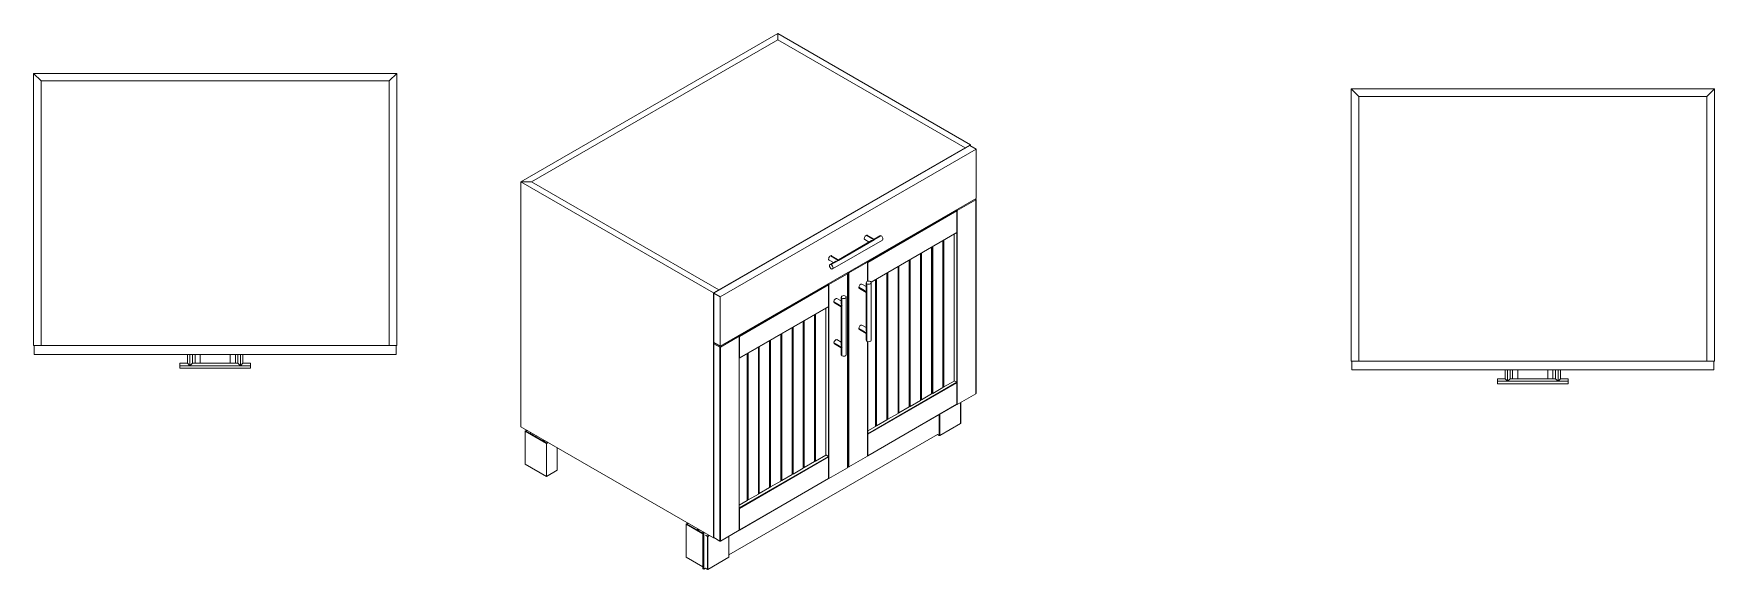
# Model space of a CAD drawing. Header units: millimetres. Extents: x 198 to 695, y 325 to 684.
# Drawn here: x 197.6 to 364.2, y 499.9 to 553.1 of the extents above; entities that cross this region are included whole.
import ezdxf

# ---------------------------------------------------------------- set-up
doc = ezdxf.new("R2010")
doc.units = ezdxf.units.MM
doc.layers.add('Standard', color=11, linetype='Continuous')

msp = doc.modelspace()

# ---------------------------------------------------------------- linework, layer by layer
at = {"layer": 'Standard', "linetype": 'Continuous', "lineweight": 0, "extrusion": (-5.55112e-17, 0.816497, 0.57735)}
for p, q in [((245.88, 538.38), (271.33, 553.08)), ((271.33, 553.08), (290.43, 542.06)), ((271.33, 552.47), (271.33, 553.08)), ((246.94, 538.38), (271.33, 552.47)), ((271.33, 552.47), (246.94, 538.38)), ((271.33, 552.47), (289.9, 541.75)), ((289.9, 541.75), (271.33, 552.47)), ((265.01, 527.34), (290.38, 541.98)), ((265.5, 527.67), (289.9, 541.75)), ((291, 541.62), (265.63, 526.98)), ((290.43, 542.06), (289.9, 541.75)), ((289.9, 541.75), (289.9, 541.7)), ((289.9, 541.75), (289.9, 541.7)), ((290.38, 541.98), (291, 541.62)), ((290.43, 541.96), (290.43, 542.06)), ((291, 536.73), (291, 541.62)), ((245.88, 538.38), (245.88, 514.09)), ((246.94, 538.38), (245.88, 538.38)), ((264.97, 527.36), (245.88, 538.38)), ((265.5, 527.67), (246.94, 538.38)), ((246.94, 538.38), (265.5, 527.67)), ((265.63, 522.08), (291, 536.73)), ((289.13, 535.54), (290.98, 536.61)), ((290.98, 536.64), (290.91, 536.67)), ((290.98, 517.37), (290.98, 536.61)), ((290.99, 536.62), (290.99, 517.39)), ((280.24, 530.44), (289.08, 535.54)), ((289.1, 535.5), (280.26, 530.39)), ((289.01, 535.58), (289.08, 535.54)), ((289.01, 535.58), (289.08, 535.54)), ((289.08, 535.54), (289.08, 535.54)), ((289.1, 535.5), (289.1, 533.36)), ((289.13, 516.3), (289.13, 535.54)), ((280.88, 532.62), (280.09, 533.08)), ((280.21, 533.09), (280.88, 532.7)), ((289.1, 533.36), (280.58, 528.44)), ((289.09, 533.35), (280.58, 528.43)), ((288.81, 518.62), (288.81, 533.18)), ((288.82, 518.64), (288.82, 533.19)), ((289.08, 518.5), (289.08, 533.34)), ((281.71, 532.61), (276.76, 529.75)), ((277.35, 530.58), (280.88, 532.62)), ((280.63, 532.56), (277.35, 530.66)), ((279.96, 532.66), (280.38, 532.41)), ((281.46, 533.04), (280.88, 532.7)), ((280.88, 532.62), (281.59, 533.03)), ((280.88, 532.62), (280.88, 532.7)), ((286.59, 517.34), (286.59, 531.9)), ((286.6, 517.35), (286.6, 531.91)), ((286.64, 517.39), (286.64, 531.93)), ((286.69, 531.96), (286.69, 517.39)), ((287.7, 517.98), (287.7, 532.54)), ((287.71, 517.99), (287.71, 532.55)), ((287.75, 518.04), (287.75, 532.57)), ((287.8, 532.6), (287.8, 518.04)), ((276.42, 530.62), (276.85, 530.37)), ((277.1, 530.52), (276.51, 530.18)), ((277.35, 530.58), (276.55, 531.04)), ((276.64, 530.17), (277.35, 530.58)), ((276.67, 531.05), (277.35, 530.66)), ((277.35, 530.58), (277.35, 530.66)), ((278.39, 529.34), (280.24, 530.41)), ((280.24, 530.44), (280.17, 530.47)), ((280.24, 530.44), (280.17, 530.47)), ((280.24, 530.41), (280.24, 528.51)), ((280.25, 530.42), (280.25, 528.51)), ((280.26, 528.52), (280.26, 530.39)), ((283.26, 515.41), (283.26, 529.98)), ((283.27, 515.43), (283.27, 529.98)), ((283.31, 515.47), (283.31, 530.01)), ((283.35, 530.03), (283.35, 515.47)), ((284.37, 516.06), (284.37, 530.62)), ((284.38, 516.07), (284.38, 530.62)), ((284.42, 516.11), (284.42, 530.65)), ((284.46, 530.67), (284.46, 516.11)), ((285.48, 516.7), (285.48, 531.26)), ((285.49, 516.71), (285.49, 531.26)), ((285.53, 516.75), (285.53, 531.29)), ((285.57, 531.31), (285.57, 516.75)), ((267.51, 523.09), (276.35, 528.19)), ((276.37, 528.15), (267.53, 523.05)), ((276.28, 528.23), (276.35, 528.19)), ((276.28, 528.23), (276.35, 528.19)), ((276.35, 528.19), (276.35, 528.19)), ((276.37, 528.15), (276.37, 526.01)), ((276.4, 528.19), (278.25, 529.26)), ((276.4, 508.95), (276.4, 528.19)), ((278.25, 529.29), (278.18, 529.33)), ((278.25, 510.02), (278.25, 529.26)), ((278.26, 529.28), (278.26, 510.04)), ((278.27, 529.38), (278.34, 529.34)), ((278.34, 510.1), (278.34, 529.34)), ((278.39, 529.34), (278.39, 510.1)), ((279.68, 528.24), (280.1, 528)), ((280.1, 528.38), (280.1, 527.71)), ((280.17, 527.46), (280.17, 528.28)), ((280.6, 528.38), (280.6, 522.67)), ((281.04, 514.14), (281.04, 528.7)), ((281.04, 514.13), (281.04, 528.69)), ((281.09, 514.19), (281.09, 528.72)), ((281.13, 528.75), (281.13, 514.19)), ((282.15, 514.77), (282.15, 529.33)), ((282.16, 514.79), (282.16, 529.34)), ((282.2, 514.83), (282.2, 529.36)), ((282.24, 529.39), (282.24, 514.83)), ((265.5, 527.67), (264.97, 527.36)), ((264.97, 527.36), (264.97, 503.07)), ((265.01, 527.34), (265.63, 526.98)), ((265.01, 522.44), (265.01, 527.34)), ((265.5, 527.62), (265.5, 527.67)), ((265.5, 527.62), (265.5, 527.67)), ((265.63, 526.98), (265.63, 522.08)), ((277.7, 526.03), (276.9, 526.49)), ((277.2, 526.81), (277.63, 526.57)), ((277.63, 526.95), (277.63, 526.28)), ((277.7, 526.03), (277.7, 526.85)), ((278.13, 526.95), (278.13, 521.24)), ((280.17, 527.46), (279.38, 527.92)), ((279.43, 527.81), (280.1, 527.42)), ((280.1, 527.42), (280.17, 527.46)), ((280.1, 527.42), (280.1, 523.63)), ((280.17, 523.38), (280.17, 527.46)), ((276.37, 526.01), (267.53, 520.91)), ((276.37, 526), (267.53, 520.89)), ((274.97, 510.63), (274.97, 525.19)), ((274.98, 510.65), (274.98, 525.2)), ((275.02, 510.69), (275.02, 525.22)), ((275.07, 525.25), (275.07, 510.69)), ((276.09, 511.27), (276.09, 525.84)), ((276.09, 511.29), (276.09, 525.84)), ((276.35, 511.15), (276.35, 525.99)), ((276.95, 526.38), (277.63, 525.99)), ((277.63, 525.99), (277.7, 526.03)), ((277.63, 525.99), (277.63, 522.2)), ((277.7, 521.95), (277.7, 526.03)), ((267.51, 523.09), (267.45, 523.13)), ((267.51, 523.09), (267.45, 523.13)), ((267.52, 523.07), (267.52, 503.84)), ((271.64, 508.71), (271.64, 523.27)), ((271.65, 508.72), (271.65, 523.27)), ((271.69, 508.76), (271.69, 523.3)), ((271.74, 523.32), (271.74, 508.76)), ((272.75, 509.35), (272.75, 523.91)), ((272.76, 509.36), (272.76, 523.92)), ((272.8, 509.4), (272.8, 523.94)), ((272.85, 523.97), (272.85, 509.4)), ((273.86, 509.99), (273.86, 524.55)), ((273.87, 510), (273.87, 524.56)), ((273.91, 510.05), (273.91, 524.58)), ((273.96, 524.61), (273.96, 510.05)), ((280.17, 523.38), (279.38, 523.84)), ((279.43, 523.73), (280.1, 523.34)), ((279.68, 524.16), (280.1, 523.92)), ((280.1, 523.34), (280.17, 523.38)), ((280.1, 523.34), (280.1, 522.67)), ((280.17, 522.56), (280.17, 523.38)), ((265.01, 522.44), (265.63, 522.08)), ((265.1, 522.39), (265.01, 522.33)), ((265.01, 522.33), (265.01, 503.1)), ((265.01, 522.33), (265.61, 521.99)), ((265.61, 502.75), (265.61, 521.99)), ((265.66, 521.99), (267.51, 523.06)), ((265.66, 521.99), (265.66, 502.75)), ((267.51, 523.06), (267.51, 503.82)), ((267.53, 520.91), (267.53, 523.05)), ((269.42, 507.42), (269.42, 521.99)), ((269.43, 507.44), (269.43, 521.99)), ((269.47, 507.48), (269.47, 522.02)), ((269.51, 522.04), (269.51, 507.48)), ((270.53, 508.07), (270.53, 522.63)), ((270.54, 508.08), (270.54, 522.63)), ((270.58, 508.12), (270.58, 522.66)), ((270.62, 522.68), (270.62, 508.12)), ((277.7, 521.95), (276.9, 522.41)), ((276.95, 522.3), (277.63, 521.91)), ((277.2, 522.73), (277.63, 522.49)), ((277.63, 521.91), (277.7, 521.95)), ((277.63, 521.91), (277.63, 521.24)), ((277.7, 521.14), (277.7, 521.95)), ((280.24, 522.54), (280.24, 511.17)), ((280.25, 522.54), (280.25, 511.18)), ((268.31, 506.78), (268.31, 521.34)), ((268.32, 506.8), (268.32, 521.35)), ((268.36, 506.84), (268.36, 521.37)), ((268.4, 521.4), (268.4, 506.84)), ((280.25, 513.4), (289.08, 518.5)), ((289.1, 518.45), (280.26, 513.35)), ((288.81, 518.62), (287.8, 518.04)), ((288.82, 518.64), (289.08, 518.5)), ((289.1, 518.45), (289.1, 516.32)), ((285.48, 516.7), (284.46, 516.11)), ((285.53, 516.75), (285.49, 516.78)), ((286.59, 517.34), (285.57, 516.75)), ((286.64, 517.39), (286.6, 517.42)), ((287.7, 517.98), (286.69, 517.39)), ((287.75, 518.04), (287.71, 518.06)), ((290.98, 517.37), (289.13, 516.3)), ((289.46, 516.5), (289.46, 514.41)), ((289.47, 516.5), (289.47, 514.43)), ((289.09, 516.3), (280.25, 511.2)), ((289.1, 516.32), (280.26, 511.21)), ((282.15, 514.77), (281.13, 514.19)), ((282.2, 514.83), (282.16, 514.85)), ((283.26, 515.41), (282.24, 514.83)), ((283.31, 515.47), (283.27, 515.49)), ((284.37, 516.06), (283.35, 515.47)), ((284.42, 516.11), (284.38, 516.13)), ((287.34, 515.29), (287.34, 513.22)), ((287.4, 515.32), (287.4, 513.22)), ((264.97, 503.07), (245.88, 514.09)), ((246.3, 513.65), (246.3, 510.39)), ((246.46, 513.76), (246.31, 513.67)), ((246.31, 513.64), (246.31, 510.37)), ((246.31, 513.64), (248.41, 512.43)), ((246.4, 513.64), (246.53, 513.72)), ((248.41, 512.48), (246.4, 513.64)), ((246.83, 513.55), (246.83, 513.39)), ((247.05, 513.41), (247.05, 513.26)), ((287.16, 513.33), (266.49, 501.4)), ((281.04, 514.13), (280.25, 513.68)), ((280.26, 511.21), (280.26, 513.35)), ((281.09, 514.19), (281.04, 514.21)), ((287.34, 513.22), (287.16, 513.33)), ((289.46, 514.41), (287.4, 513.22)), ((248.54, 512.56), (248.41, 512.48)), ((248.41, 512.43), (248.58, 512.53)), ((248.41, 509.16), (248.41, 512.43)), ((249.47, 512.02), (249.47, 509.78)), ((248.41, 509.16), (246.31, 510.37)), ((249.47, 509.78), (248.41, 509.16)), ((267.52, 506.05), (276.35, 511.15)), ((276.37, 511.1), (267.53, 506)), ((273.86, 509.99), (272.85, 509.4)), ((273.91, 510.05), (273.87, 510.07)), ((274.97, 510.63), (273.96, 510.05)), ((275.02, 510.69), (274.98, 510.71)), ((276.09, 511.27), (275.07, 510.69)), ((276.09, 511.29), (276.35, 511.15)), ((276.37, 511.1), (276.37, 508.97)), ((278.25, 510.02), (276.4, 508.95)), ((278.34, 510.1), (278.26, 510.15)), ((280.24, 511.17), (278.39, 510.1)), ((276.37, 508.97), (267.53, 503.87)), ((276.37, 508.95), (267.53, 503.85)), ((270.58, 508.12), (270.54, 508.14)), ((271.64, 508.71), (270.62, 508.12)), ((271.69, 508.76), (271.65, 508.79)), ((272.75, 509.35), (271.74, 508.76)), ((272.8, 509.4), (272.76, 509.43)), ((268.31, 506.78), (267.52, 506.33)), ((268.36, 506.84), (268.32, 506.86)), ((269.42, 507.42), (268.4, 506.84)), ((269.47, 507.48), (269.43, 507.5)), ((270.53, 508.07), (269.51, 507.48)), ((267.53, 503.87), (267.53, 506)), ((262.44, 504.53), (262.27, 504.43)), ((262.27, 504.43), (262.27, 501.16)), ((262.27, 504.43), (263.91, 503.48)), ((262.35, 504.43), (262.49, 504.5)), ((263.91, 503.53), (262.35, 504.43)), ((263.37, 503.84), (263.37, 503.99)), ((263.91, 503.68), (264, 503.63)), ((263.91, 500.01), (263.91, 503.68)), ((264, 499.96), (264, 503.63)), ((264.18, 503.33), (264.36, 503.22)), ((264.36, 503.27), (264.22, 503.35)), ((264.49, 503.35), (264.36, 503.27)), ((264.36, 499.95), (264.36, 503.22)), ((264.41, 503.22), (264.56, 503.31)), ((264.41, 499.95), (264.41, 503.22)), ((264.97, 503.07), (265.01, 503.1)), ((265.61, 502.75), (265.01, 503.1)), ((267.51, 503.82), (265.66, 502.75)), ((266.48, 501.15), (266.48, 503.23)), ((266.49, 501.16), (266.49, 503.24)), ((263.91, 500.21), (262.27, 501.16)), ((264, 499.96), (263.91, 500.01)), ((264.18, 500.06), (264, 499.96)), ((264.36, 499.95), (264.18, 500.06)), ((266.48, 501.15), (264.41, 499.95))]:
    msp.add_line(p, q, dxfattribs=at)
at = {"layer": 'Standard', "linetype": 'Continuous', "lineweight": 0}
for p, q in [((197.58, 549.14), (233.58, 549.14)), ((198.33, 548.39), (197.58, 549.14)), ((197.58, 522.14), (197.58, 549.14)), ((198.33, 548.39), (232.83, 548.39)), ((198.33, 522.14), (198.33, 548.39)), ((198.33, 548.39), (198.33, 522.14)), ((232.83, 548.39), (198.33, 548.39)), ((232.83, 548.39), (233.58, 549.14)), ((232.83, 548.39), (232.83, 522.14)), ((232.83, 522.14), (232.83, 548.39)), ((233.58, 549.14), (233.58, 522.14)), ((328.17, 547.6), (364.17, 547.6)), ((328.92, 546.85), (328.17, 547.6)), ((328.17, 520.6), (328.17, 547.6)), ((328.92, 546.85), (363.42, 546.85)), ((328.92, 520.6), (328.92, 546.85)), ((328.92, 546.85), (328.92, 520.6)), ((363.42, 546.85), (328.92, 546.85)), ((363.42, 546.85), (364.17, 547.6)), ((363.42, 546.85), (363.42, 520.6)), ((363.42, 520.6), (363.42, 546.85)), ((364.17, 547.6), (364.17, 520.6)), ((198.33, 522.14), (197.58, 522.14)), ((197.65, 522.14), (197.65, 521.27)), ((198.33, 522.14), (232.83, 522.14)), ((233.58, 522.14), (232.83, 522.14)), ((233.52, 522.14), (233.52, 521.27)), ((233.52, 521.27), (197.65, 521.27)), ((212.08, 520.39), (212.08, 520.14)), ((212.83, 520.39), (212.08, 520.39)), ((212.08, 520.14), (212.08, 519.89)), ((212.08, 520.14), (213.08, 520.14)), ((219.08, 519.89), (212.08, 519.89)), ((212.83, 521.27), (212.83, 520.39)), ((212.83, 520.39), (213.08, 520.14)), ((213.08, 520.14), (213.08, 521.27)), ((213.08, 520.14), (213.33, 520.39)), ((213.08, 520.14), (218.08, 520.14)), ((213.33, 521.27), (213.33, 520.39)), ((217.83, 520.39), (213.33, 520.39)), ((213.58, 520.39), (213.58, 521.27)), ((214.08, 521.27), (214.08, 520.39)), ((217.08, 520.39), (217.08, 521.27)), ((217.58, 521.27), (217.58, 520.39)), ((217.83, 521.27), (217.83, 520.39)), ((217.83, 520.39), (218.08, 520.14)), ((218.08, 520.14), (218.08, 521.27)), ((218.08, 520.14), (218.33, 520.39)), ((218.08, 520.14), (219.08, 520.14)), ((218.33, 521.27), (218.33, 520.39)), ((219.08, 520.39), (218.33, 520.39)), ((219.08, 520.14), (219.08, 520.39)), ((219.08, 519.89), (219.08, 520.14)), ((328.92, 520.6), (328.17, 520.6)), ((328.23, 520.6), (328.23, 519.72)), ((328.92, 520.6), (363.42, 520.6)), ((364.17, 520.6), (363.42, 520.6)), ((364.1, 520.6), (364.1, 519.72)), ((364.1, 519.72), (328.23, 519.72)), ((342.67, 518.85), (342.67, 518.6)), ((343.42, 518.85), (342.67, 518.85)), ((342.67, 518.6), (342.67, 518.35)), ((342.67, 518.6), (343.67, 518.6)), ((349.67, 518.35), (342.67, 518.35)), ((343.42, 519.72), (343.42, 518.85)), ((343.42, 518.85), (343.67, 518.6)), ((343.67, 518.6), (343.67, 519.72)), ((343.67, 518.6), (343.92, 518.85)), ((343.67, 518.6), (348.67, 518.6)), ((343.92, 519.72), (343.92, 518.85)), ((348.42, 518.85), (343.92, 518.85)), ((344.17, 518.85), (344.17, 519.72)), ((344.67, 519.72), (344.67, 518.85)), ((347.67, 518.85), (347.67, 519.72)), ((348.17, 519.72), (348.17, 518.85)), ((348.42, 519.72), (348.42, 518.85)), ((348.42, 518.85), (348.67, 518.6)), ((348.67, 518.6), (348.67, 519.72)), ((348.67, 518.6), (348.92, 518.85)), ((348.67, 518.6), (349.67, 518.6)), ((348.92, 519.72), (348.92, 518.85)), ((349.67, 518.85), (348.92, 518.85)), ((349.67, 518.6), (349.67, 518.85)), ((349.67, 518.35), (349.67, 518.6))]:
    msp.add_line(p, q, dxfattribs=at)
for centre, major_axis, start_param, end_param in [((290.95, 536.62), (0.0359, 0), -0.785398, 0.785398), ((289.1, 535.56), (0.0359, 0), -2.356194, -0.785398), ((280.88, 532.41), (0.354, 0), 1.570796, 2.356194), ((276.64, 529.96), (-0.125, 0.217), -0.785398, 2.356194), ((276.64, 529.96), (0.125, -0.217), -0.785398, 2.356194), ((277.35, 530.37), (0.354, 0), 1.570796, 2.356194), ((280.21, 530.42), (0.0359, 0), -0.785398, 0.785398), ((280.24, 530.41), (-0.018, 0.0311), -2.356194, -0.785398), ((276.37, 528.21), (0.0359, 0), -2.356194, -0.785398), ((278.22, 529.28), (0.0359, 0), -0.785398, 0.785398), ((278.36, 529.36), (0.0359, 0), -2.356194, -0.785398), ((280.35, 528.38), (-0.25, 0), -2.356194, 0.785398), ((280.35, 528.38), (0.25, 0), -2.356194, 0.785398), ((277.88, 526.95), (-0.25, 0), -2.356194, 0.785398), ((277.88, 526.95), (0.25, 0), -2.356194, 0.785398), ((280.35, 527.57), (0.177, -0.306), 3.926991, 4.712389), ((277.88, 526.14), (0.177, -0.306), 3.926991, 4.712389), ((267.48, 523.07), (0.0359, 0), -0.785398, 0.785398), ((267.51, 523.06), (-0.018, 0.0311), -2.356194, -0.785398), ((280.35, 523.48), (0.177, -0.306), 3.926991, 4.712389), ((265.63, 522.01), (0.0359, 0), -2.356194, -0.785398), ((277.88, 522.05), (0.177, -0.306), 3.926991, 4.712389), ((267.51, 520.92), (0.0179, -0.0311), -0.373569, 0.785398), ((246.34, 513.65), (-0.038, 0), -0.785398, 0.785398), ((280.24, 513.36), (-0.0179, 0.0311), -2.356194, -1.197227), ((280.24, 511.23), (0.0179, -0.0311), -0.373569, 0.785398), ((267.51, 506.02), (-0.018, 0.0311), -2.356194, -1.197227), ((264.39, 503.23), (0.038, 0), -2.356194, -0.785398), ((267.51, 503.88), (0.0179, -0.0311), -0.373569, 0.785398)]:
    msp.add_ellipse(centre, major_axis=major_axis, ratio=0.57735, start_param=start_param, end_param=end_param, dxfattribs=at)
at = {"layer": 'Standard', "linetype": 'Continuous', "lineweight": 0, "extrusion": (1.25629e-16, 3.93026e-16, -1)}
msp.add_ellipse((289.08, 535.51), major_axis=(0.018, -0.0311), ratio=0.57735, start_param=-2.356194, end_param=-0.785398, dxfattribs=at)
at = {"layer": 'Standard', "linetype": 'Continuous', "lineweight": 0, "extrusion": (-1.36785e-16, 2.0717e-16, -1)}
msp.add_ellipse((280.09, 532.87), major_axis=(-0.125, -0.217), ratio=0.57735, start_param=0, end_param=2.356194, dxfattribs=at)
at = {"layer": 'Standard', "linetype": 'Continuous', "lineweight": 0, "extrusion": (1.03585e-16, 6.83926e-17, -1)}
msp.add_ellipse((280.09, 532.87), major_axis=(0.125, 0.217), ratio=0.57735, start_param=-0.785398, end_param=0, dxfattribs=at)
at = {"layer": 'Standard', "linetype": 'Continuous', "lineweight": 0, "extrusion": (1.84859e-16, 2.34926e-16, -1)}
msp.add_ellipse((289.08, 533.38), major_axis=(0.0179, -0.0311), ratio=0.57735, start_param=-0.785398, end_param=0, dxfattribs=at)
at = {"layer": 'Standard', "linetype": 'Continuous', "lineweight": 0, "extrusion": (3.31999e-17, 2.75563e-16, -1)}
msp.add_ellipse((281.59, 532.82), major_axis=(-0.125, 0.217), ratio=0.57735, start_param=0, end_param=0.785398, dxfattribs=at)
at = {"layer": 'Standard', "linetype": 'Continuous', "lineweight": 0, "extrusion": (1.81141e-16, 2.96878e-16, -1)}
msp.add_ellipse((281.59, 532.82), major_axis=(0.125, -0.217), ratio=0.57735, start_param=-2.356194, end_param=0, dxfattribs=at)
at = {"layer": 'Standard', "linetype": 'Continuous', "lineweight": 0, "extrusion": (-1.33067e-16, 2.69122e-16, -1)}
msp.add_ellipse((276.55, 530.83), major_axis=(-0.125, -0.217), ratio=0.57735, start_param=0, end_param=2.356194, dxfattribs=at)
at = {"layer": 'Standard', "linetype": 'Continuous', "lineweight": 0, "extrusion": (-2.32933e-16, 2.62682e-16, -1)}
msp.add_ellipse((276.55, 530.83), major_axis=(0.125, 0.217), ratio=0.57735, start_param=-0.785398, end_param=0, dxfattribs=at)
at = {"layer": 'Standard', "linetype": 'Continuous', "lineweight": 0, "extrusion": (3.01326e-16, 3.66267e-16, -1)}
msp.add_ellipse((276.35, 528.16), major_axis=(0.0179, -0.0311), ratio=0.57735, start_param=-2.356194, end_param=-0.785398, dxfattribs=at)
at = {"layer": 'Standard', "linetype": 'Continuous', "lineweight": 0, "extrusion": (-2.5697e-16, 2.76559e-16, -1)}
msp.add_ellipse((279.55, 528.02), major_axis=(0.125, 0.217), ratio=0.57735, start_param=-2.356194, end_param=0, dxfattribs=at)
at = {"layer": 'Standard', "linetype": 'Continuous', "lineweight": 0, "extrusion": (3.71854e-18, 6.19519e-17, -1)}
for centre in [(277.08, 526.6), (279.55, 523.94), (277.08, 522.51)]:
    msp.add_ellipse(centre, major_axis=(0.125, 0.217), ratio=0.57735, start_param=-2.356194, end_param=0, dxfattribs=at)
at = {"layer": 'Standard', "linetype": 'Continuous', "lineweight": 0, "extrusion": (-2.36652e-16, 2.0073e-16, -1)}
for centre in [(277.08, 526.6), (277.08, 522.51)]:
    msp.add_ellipse(centre, major_axis=(-0.125, -0.217), ratio=0.57735, start_param=0, end_param=0.785398, dxfattribs=at)
at = {"layer": 'Standard', "linetype": 'Continuous', "lineweight": 0, "extrusion": (-8.1274e-17, 3.03319e-16, -1)}
msp.add_ellipse((279.55, 528.02), major_axis=(-0.125, -0.217), ratio=0.57735, start_param=0, end_param=0.785398, dxfattribs=at)
at = {"layer": 'Standard', "linetype": 'Continuous', "lineweight": 0, "extrusion": (5.72369e-17, 2.89441e-16, -1)}
msp.add_ellipse((276.35, 526.03), major_axis=(0.0179, -0.0311), ratio=0.57735, start_param=-0.785398, end_param=0, dxfattribs=at)
at = {"layer": 'Standard', "linetype": 'Continuous', "lineweight": 0, "extrusion": (-2.25496e-16, 3.86585e-16, -1)}
msp.add_ellipse((279.55, 523.94), major_axis=(-0.125, -0.217), ratio=0.57735, start_param=0, end_param=0.785398, dxfattribs=at)
at = {"layer": 'Standard', "linetype": 'Continuous', "lineweight": 0, "extrusion": (1.25142e-17, -1.66533e-16, -1)}
msp.add_ellipse((280.35, 522.67), major_axis=(-0.25, 0), ratio=0.57735, start_param=-0.785398, end_param=0, dxfattribs=at)
at = {"layer": 'Standard', "linetype": 'Continuous', "lineweight": 0, "extrusion": (-2.2328e-17, 1.19215e-31, -1)}
for centre in [(280.35, 522.67), (277.88, 521.24)]:
    msp.add_ellipse(centre, major_axis=(0.25, 0), ratio=0.57735, start_param=0, end_param=2.356194, dxfattribs=at)
at = {"layer": 'Standard', "linetype": 'Continuous', "lineweight": 0, "extrusion": (5.31512e-17, 5.55112e-17, -1)}
msp.add_ellipse((277.88, 521.24), major_axis=(-0.25, 0), ratio=0.57735, start_param=-0.785398, end_param=0, dxfattribs=at)
at = {"layer": 'Standard', "linetype": 'Continuous', "lineweight": 0, "extrusion": (-1.85037e-17, 2.77556e-16, -1)}
msp.add_ellipse((288.79, 518.64), major_axis=(0.0312, 0), ratio=0.57735, start_param=0, end_param=0.785398, dxfattribs=at)
at = {"layer": 'Standard', "linetype": 'Continuous', "lineweight": 0, "extrusion": (2.08896e-16, 2.48804e-16, -1)}
for centre in [(289.08, 518.47), (276.35, 511.12)]:
    msp.add_ellipse(centre, major_axis=(0.018, -0.0311), ratio=0.57735, start_param=-2.356194, end_param=-0.785398, dxfattribs=at)
at = {"layer": 'Standard', "linetype": 'Continuous', "lineweight": 0, "extrusion": (-7.40149e-17, -6.52521e-31, -1)}
msp.add_ellipse((285.46, 516.71), major_axis=(0.0312, 0), ratio=0.57735, start_param=0, end_param=0.785398, dxfattribs=at)
at = {"layer": 'Standard', "linetype": 'Continuous', "lineweight": 0, "extrusion": (4.7997e-18, 5.55112e-17, -1)}
for centre, major_axis in [((285.55, 516.77), (-0.0312, 0)), ((286.66, 517.41), (-0.0313, 0)), ((287.77, 518.05), (-0.0313, 0)), ((282.22, 514.84), (-0.0312, 0)), ((284.44, 516.12), (-0.0312, 0)), ((281.11, 514.2), (-0.0312, 0)), ((273.94, 510.06), (-0.0312, 0)), ((275.05, 510.7), (-0.0312, 0)), ((271.71, 508.78), (-0.0312, 0)), ((268.38, 506.85), (-0.0313, 0)), ((269.49, 507.49), (-0.0313, 0))]:
    msp.add_ellipse(centre, major_axis=major_axis, ratio=0.57735, start_param=-2.356194, end_param=-0.785398, dxfattribs=at)
at = {"layer": 'Standard', "linetype": 'Continuous', "lineweight": 0, "extrusion": (-3.70074e-17, 2.41421e-30, -1)}
for centre in [(286.57, 517.35), (284.35, 516.07)]:
    msp.add_ellipse(centre, major_axis=(0.0313, 0), ratio=0.57735, start_param=0, end_param=0.785398, dxfattribs=at)
at = {"layer": 'Standard', "linetype": 'Continuous', "lineweight": 0, "extrusion": (3.70074e-17, 1.11022e-16, -1)}
msp.add_ellipse((287.68, 517.99), major_axis=(0.0312, 0), ratio=0.57735, start_param=0, end_param=0.785398, dxfattribs=at)
at = {"layer": 'Standard', "linetype": 'Continuous', "lineweight": 0, "extrusion": (1.39371e-16, 1.11022e-16, -1)}
msp.add_ellipse((290.95, 517.39), major_axis=(0.0359, 0), ratio=0.57735, start_param=0, end_param=0.785398, dxfattribs=at)
at = {"layer": 'Standard', "linetype": 'Continuous', "lineweight": 0, "extrusion": (3.70074e-17, 1.21167e-30, -1)}
msp.add_ellipse((282.12, 514.79), major_axis=(0.0313, 0), ratio=0.57735, start_param=0, end_param=0.785398, dxfattribs=at)
at = {"layer": 'Standard', "linetype": 'Continuous', "lineweight": 0, "extrusion": (-3.70074e-17, -1.11022e-16, -1)}
msp.add_ellipse((283.24, 515.43), major_axis=(0.0313, 0), ratio=0.57735, start_param=0, end_param=0.785398, dxfattribs=at)
at = {"layer": 'Standard', "linetype": 'Continuous', "lineweight": 0, "extrusion": (4.7997e-18, 1.66533e-16, -1)}
msp.add_ellipse((283.33, 515.48), major_axis=(-0.0312, 0), ratio=0.57735, start_param=-2.356194, end_param=-0.785398, dxfattribs=at)
at = {"layer": 'Standard', "linetype": 'Continuous', "lineweight": 0, "extrusion": (-1.11556e-17, 1.85856e-16, -1)}
for centre in [(289.08, 516.33), (276.35, 508.98)]:
    msp.add_ellipse(centre, major_axis=(0.0179, -0.0311), ratio=0.57735, start_param=-0.785398, end_param=0, dxfattribs=at)
at = {"layer": 'Standard', "linetype": 'Continuous', "lineweight": 0, "extrusion": (-3.35335e-17, 6.02223e-30, -1)}
msp.add_ellipse((289.1, 516.32), major_axis=(-0.0359, 0), ratio=0.57735, start_param=-2.356194, end_param=-1.212477, dxfattribs=at)
at = {"layer": 'Standard', "linetype": 'Continuous', "lineweight": 0, "extrusion": (1.60247e-17, 2.50541e-33, -1)}
msp.add_ellipse((248.35, 513.28), major_axis=(-1, 0), ratio=0.57735, start_param=-0.429977, end_param=-0.062603, dxfattribs=at)
at = {"layer": 'Standard', "linetype": 'Continuous', "lineweight": 0, "extrusion": (5.18643e-28, -5.55112e-17, -1)}
for centre in [(281.01, 514.14), (272.73, 509.36)]:
    msp.add_ellipse(centre, major_axis=(0.0313, 0), ratio=0.57735, start_param=0, end_param=0.785398, dxfattribs=at)
at = {"layer": 'Standard', "linetype": 'Continuous', "lineweight": 0, "extrusion": (-3.51316e-18, 6.29949e-31, -1)}
msp.add_ellipse((287.37, 513.24), major_axis=(-0.038, 0), ratio=0.57735, start_param=-2.356194, end_param=-0.785398, dxfattribs=at)
at = {"layer": 'Standard', "linetype": 'Continuous', "lineweight": 0, "extrusion": (5.93653e-17, 5.31164e-30, -1)}
msp.add_ellipse((289.44, 514.43), major_axis=(0.038, 0), ratio=0.57735, start_param=0, end_param=0.785398, dxfattribs=at)
at = {"layer": 'Standard', "linetype": 'Continuous', "lineweight": 0, "extrusion": (-2.4037e-17, 1.57918e-33, -1)}
msp.add_ellipse((248.35, 513.28), major_axis=(-1, 0), ratio=0.57735, start_param=-1.508193, end_param=-1.140819, dxfattribs=at)
at = {"layer": 'Standard', "linetype": 'Continuous', "lineweight": 0, "extrusion": (6.16298e-33, -5.55112e-17, -1)}
msp.add_ellipse((246.34, 510.39), major_axis=(-0.038, 0), ratio=0.57735, start_param=-0.785398, end_param=0, dxfattribs=at)
at = {"layer": 'Standard', "linetype": 'Continuous', "lineweight": 0, "extrusion": (-9.25186e-17, 2.22045e-16, -1)}
msp.add_ellipse((273.84, 510), major_axis=(0.0313, 0), ratio=0.57735, start_param=0, end_param=0.785398, dxfattribs=at)
at = {"layer": 'Standard', "linetype": 'Continuous', "lineweight": 0, "extrusion": (8.16471e-29, 1.07333e-42, -1)}
msp.add_ellipse((274.95, 510.65), major_axis=(0.0312, 0), ratio=0.57735, start_param=0, end_param=0.785398, dxfattribs=at)
at = {"layer": 'Standard', "linetype": 'Continuous', "lineweight": 0, "extrusion": (7.40149e-17, 5.55112e-17, -1)}
msp.add_ellipse((276.06, 511.29), major_axis=(0.0313, 0), ratio=0.57735, start_param=0, end_param=0.785398, dxfattribs=at)
at = {"layer": 'Standard', "linetype": 'Continuous', "lineweight": 0, "extrusion": (4.89653e-18, -5.55112e-17, -1)}
msp.add_ellipse((278.22, 510.04), major_axis=(0.0359, 0), ratio=0.57735, start_param=0, end_param=0.785398, dxfattribs=at)
at = {"layer": 'Standard', "linetype": 'Continuous', "lineweight": 0, "extrusion": (2.25479e-17, -4.03934e-30, -1)}
msp.add_ellipse((278.36, 510.12), major_axis=(-0.0359, 0), ratio=0.57735, start_param=-2.356194, end_param=-0.785398, dxfattribs=at)
at = {"layer": 'Standard', "linetype": 'Continuous', "lineweight": 0, "extrusion": (-9.78017e-17, 1.66533e-16, -1)}
msp.add_ellipse((280.21, 511.18), major_axis=(0.0359, 0), ratio=0.57735, start_param=0, end_param=0.785398, dxfattribs=at)
at = {"layer": 'Standard', "linetype": 'Continuous', "lineweight": 0, "extrusion": (1.85037e-17, 1.0886e-30, -1)}
msp.add_ellipse((270.51, 508.08), major_axis=(0.0312, 0), ratio=0.57735, start_param=0, end_param=0.785398, dxfattribs=at)
at = {"layer": 'Standard', "linetype": 'Continuous', "lineweight": 0, "extrusion": (4.7997e-18, -8.59041e-31, -1)}
msp.add_ellipse((270.6, 508.13), major_axis=(-0.0312, 0), ratio=0.57735, start_param=-2.356194, end_param=-0.785398, dxfattribs=at)
at = {"layer": 'Standard', "linetype": 'Continuous', "lineweight": 0, "extrusion": (-9.25186e-17, 5.55112e-17, -1)}
msp.add_ellipse((271.62, 508.72), major_axis=(0.0312, 0), ratio=0.57735, start_param=0, end_param=0.785398, dxfattribs=at)
at = {"layer": 'Standard', "linetype": 'Continuous', "lineweight": 0, "extrusion": (4.7997e-18, -1.66533e-16, -1)}
msp.add_ellipse((272.82, 509.42), major_axis=(-0.0312, 0), ratio=0.57735, start_param=-2.356194, end_param=-0.785398, dxfattribs=at)
at = {"layer": 'Standard', "linetype": 'Continuous', "lineweight": 0, "extrusion": (2.22628e-17, 5.55112e-17, -1)}
msp.add_ellipse((276.37, 508.97), major_axis=(-0.0359, 0), ratio=0.57735, start_param=-2.356194, end_param=-1.212477, dxfattribs=at)
at = {"layer": 'Standard', "linetype": 'Continuous', "lineweight": 0, "extrusion": (-1.85037e-17, 5.55112e-17, -1)}
msp.add_ellipse((268.29, 506.8), major_axis=(0.0313, 0), ratio=0.57735, start_param=0, end_param=0.785398, dxfattribs=at)
at = {"layer": 'Standard', "linetype": 'Continuous', "lineweight": 0, "extrusion": (1.02437e-27, 1.11022e-16, -1)}
msp.add_ellipse((269.4, 507.44), major_axis=(0.0313, 0), ratio=0.57735, start_param=0, end_param=0.785398, dxfattribs=at)
at = {"layer": 'Standard', "linetype": 'Continuous', "lineweight": 0, "extrusion": (-1.27047e-16, 1.66533e-16, -1)}
msp.add_ellipse((264.44, 503.99), major_axis=(-1, 0), ratio=0.57735, start_param=-0.429977, end_param=-0.062603, dxfattribs=at)
at = {"layer": 'Standard', "linetype": 'Continuous', "lineweight": 0, "extrusion": (-3.98165e-17, 1.11022e-16, -1)}
msp.add_ellipse((267.48, 503.84), major_axis=(0.0359, 0), ratio=0.57735, start_param=0, end_param=0.785398, dxfattribs=at)
at = {"layer": 'Standard', "linetype": 'Continuous', "lineweight": 0, "extrusion": (5.07312e-17, -5.55112e-17, -1)}
msp.add_ellipse((265.63, 502.77), major_axis=(-0.0359, 0), ratio=0.57735, start_param=-2.356194, end_param=-0.785398, dxfattribs=at)
at = {"layer": 'Standard', "linetype": 'Continuous', "lineweight": 0, "extrusion": (7.54873e-17, -5.55112e-17, -1)}
msp.add_ellipse((264.39, 499.97), major_axis=(-0.038, 0), ratio=0.57735, start_param=-2.356194, end_param=-0.785398, dxfattribs=at)
at = {"layer": 'Standard', "linetype": 'Continuous', "lineweight": 0, "extrusion": (7.06909e-17, 5.55112e-17, -1)}
msp.add_ellipse((266.46, 501.16), major_axis=(0.038, 0), ratio=0.57735, start_param=0, end_param=0.785398, dxfattribs=at)

doc.saveas('drawing.dxf')
